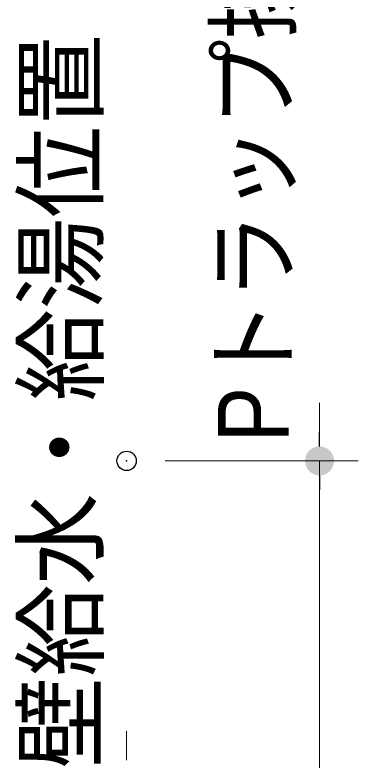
# Model space of a CAD drawing. Units: millimetres, scale not verified. Extents: x -6062 to 6062, y -3045 to 3045.
# Drawn here: x -3325.4 to -3147.5, y -1655 to -1269 of the extents above; entities that cross this region are included whole.
import ezdxf
from ezdxf.enums import TextEntityAlignment as Align

# ---------------------------------------------------------------- set-up
doc = ezdxf.new("R2010")
doc.units = ezdxf.units.MM
doc.header["$LTSCALE"] = 20
doc.header["$PDMODE"] = 32
doc.header["$PDSIZE"] = 10
doc.layers.add('0-3_0', color=7, linetype='Continuous', lineweight=25)
doc.layers.add('0-6_2寸法-2', color=7, linetype='Continuous', lineweight=15)
doc.layers.add('0-4_Defpoints', color=7, linetype='Continuous')
doc.styles.add('ＭＳ Ｐゴシック', font='')
doc.styles.get('ＭＳ Ｐゴシック').set_extended_font_data('MS PGothic')

# ---------------------------------------------------------------- blocks, each defined once
blk = doc.blocks.new('_Dot')
at = {"layer": '0-3_0'}
blk.add_line((-10, 0), (-20, 0), dxfattribs=at)
for points in [[(0, 0), (-8.76, 4.82), (-8.09, 5.88)], [(0, 0), (-8.09, 5.88), (-7.29, 6.85)], [(0, 0), (-7.29, 6.85), (-6.37, 7.71)], [(0, 0), (-6.37, 7.71), (-5.36, 8.44)], [(0, 0), (-5.36, 8.44), (-4.26, 9.05)], [(0, 0), (-4.26, 9.05), (-3.09, 9.51)], [(0, 0), (-3.09, 9.51), (-1.87, 9.82)], [(0, 0), (-1.87, 9.82), (-0.63, 9.98)], [(0, 0), (-0.63, 9.98), (0.63, 9.98)], [(0, 0), (0.63, 9.98), (1.87, 9.82)], [(0, 0), (1.87, 9.82), (3.09, 9.51)], [(0, 0), (3.09, 9.51), (4.26, 9.05)], [(0, 0), (4.26, 9.05), (5.36, 8.44)], [(0, 0), (5.36, 8.44), (6.37, 7.71)], [(0, 0), (6.37, 7.71), (7.29, 6.85)], [(0, 0), (7.29, 6.85), (8.09, 5.88)], [(0, 0), (8.09, 5.88), (8.76, 4.82)], [(0, 0), (-10, 0), (-9.92, 1.25)], [(0, 0), (-9.92, -1.25), (-10, 0)], [(0, 0), (-9.92, 1.25), (-9.69, 2.49)], [(0, 0), (-9.69, -2.49), (-9.92, -1.25)], [(0, 0), (-9.69, 2.49), (-9.3, 3.68)], [(0, 0), (-9.3, -3.68), (-9.69, -2.49)], [(0, 0), (-9.3, 3.68), (-8.76, 4.82)], [(0, 0), (-8.76, -4.82), (-9.3, -3.68)], [(0, 0), (-8.09, -5.88), (-8.76, -4.82)], [(0, 0), (-7.29, -6.85), (-8.09, -5.88)], [(0, 0), (-6.37, -7.71), (-7.29, -6.85)], [(0, 0), (-5.36, -8.44), (-6.37, -7.71)], [(0, 0), (-4.26, -9.05), (-5.36, -8.44)], [(0, 0), (-3.09, -9.51), (-4.26, -9.05)], [(0, 0), (-1.87, -9.82), (-3.09, -9.51)], [(0, 0), (-0.63, -9.98), (-1.87, -9.82)], [(0, 0), (0.63, -9.98), (-0.63, -9.98)], [(0, 0), (8.76, 4.82), (9.3, 3.68)], [(0, 0), (9.3, 3.68), (9.69, 2.49)], [(0, 0), (9.69, 2.49), (9.92, 1.25)], [(0, 0), (9.92, 1.25), (10, 0)], [(0, 0), (1.87, -9.82), (0.63, -9.98)], [(0, 0), (3.09, -9.51), (1.87, -9.82)], [(0, 0), (4.26, -9.05), (3.09, -9.51)], [(0, 0), (5.36, -8.44), (4.26, -9.05)], [(0, 0), (6.37, -7.71), (5.36, -8.44)], [(0, 0), (7.29, -6.85), (6.37, -7.71)], [(0, 0), (8.09, -5.88), (7.29, -6.85)], [(0, 0), (8.76, -4.82), (8.09, -5.88)], [(0, 0), (9.3, -3.68), (8.76, -4.82)], [(0, 0), (9.69, -2.49), (9.3, -3.68)], [(0, 0), (9.92, -1.25), (9.69, -2.49)], [(0, 0), (10, 0), (9.92, -1.25)]]:
    blk.add_solid(points, dxfattribs=at)

msp = doc.modelspace()

# ---------------------------------------------------------------- linework, layer by layer
at = {"layer": '0-4_Defpoints'}
msp.add_point((-3267.5, -1500), dxfattribs=at)
msp.add_point((-3267.5, -1500), dxfattribs=at)
at = {"layer": '0-6_2寸法-2'}
for p, q in [((-3167.5, -1484.99), (-3167.5, -1469.99)), ((-3247.5, -1500), (-3147.5, -1500)), ((-3247.5, -1500), (-3147.5, -1500)), ((-3167.5, -1500), (-3167.5, -2020)), ((-3167.5, -1515.01), (-3167.5, -2004.99)), ((-3267.5, -1654.99), (-3267.5, -1639.99))]:
    msp.add_line(p, q, dxfattribs=at)

# ---------------------------------------------------------------- block references
at = {"layer": '0-6_2寸法-2', "xscale": 0.7503418, "yscale": 0.7503418}
for rotation in [270, 90]:
    msp.add_blockref('_Dot', (-3167.5, -1500), dxfattribs=dict(at, rotation=rotation))

# ---------------------------------------------------------------- texts
at = {"layer": '0-6_2寸法-2', "style": 'ＭＳ Ｐゴシック'}
for s, height, width, p in [('Pトラップ排水位置', 36.66, 0.9, (-3172.48, -1490.42)), ('壁給水・給湯位置', 36.69, 0.95, (-3272.38, -1659.36))]:
    msp.add_text(s, height=height, rotation=90, dxfattribs=dict(at, width=width)).set_placement(p, align=Align.BOTTOM_LEFT)

doc.saveas('drawing.dxf')
